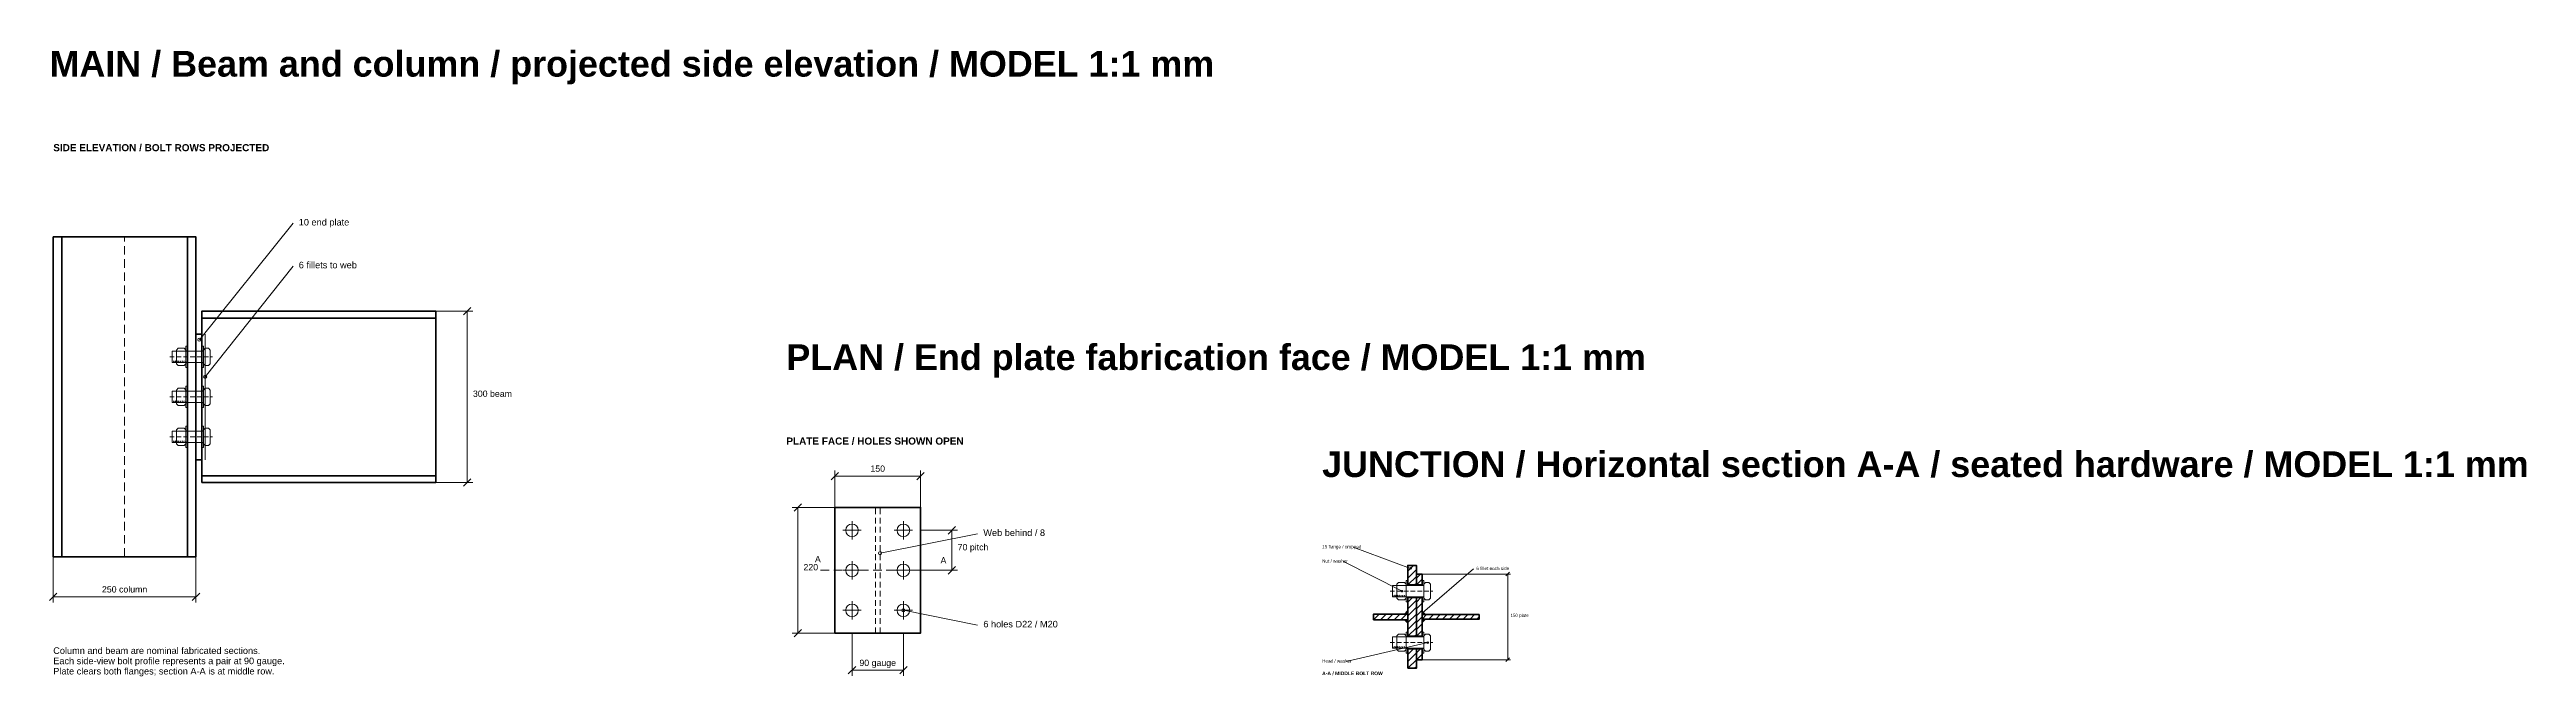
# Model space of a CAD drawing. Header units: millimetres. Extents: x 0 to 4338, y -1 to 1097.
import ezdxf
from ezdxf.enums import TextEntityAlignment as Align

# ---------------------------------------------------------------- set-up
doc = ezdxf.new("R2010")
doc.units = ezdxf.units.MM
for name, color, linetype, lineweight, true_color in [('A-ANNO-BORDER', 7, 'Continuous', 18, 0x7b919e), ('A-ANNO-DIMS', 7, 'Continuous', 15, 0x4c626f), ('A-ANNO-TEXT', 7, 'Continuous', 18, 0x233442), ('A-FIXT', 7, 'Continuous', 20, 0x4d616b), ('A-HATCH', 7, 'Continuous', 13, 0x8d999e), ('A-HIDDEN', 7, 'Continuous', 13, 0x778992), ('A-STRC', 7, 'Continuous', 40, 0x263746)]:
    doc.layers.add(name, color=color, linetype=linetype, lineweight=lineweight, true_color=true_color)
doc.styles.add('SECTION_BOLD', font='arialbd.ttf')
doc.styles.add('SECTION_REGULAR', font='arial.ttf')

# ---------------------------------------------------------------- blocks, each defined once
blk = doc.blocks.new('604_BEAM_COLUMN_END_PLATE_MAIN')
at = {"layer": 'A-ANNO-DIMS'}
for p, q in [((6, 100), (170, 304)), ((16, 35), (170, 229)), ((420, 150), (485, 150)), ((468.5, 143.5), (481.5, 156.5)), ((475, -150), (475, 150)), ((420, -150), (485, -150)), ((468.5, -156.5), (481.5, -143.5)), ((-250, -280), (-250, -360)), ((0, -280), (0, -360)), ((-256.5, -356.5), (-243.5, -343.5)), ((-6.5, -356.5), (6.5, -343.5)), ((-250, -350), (0, -350))]:
    blk.add_line(p, q, dxfattribs=at)
for centre in [(6, 100), (16, 35)]:
    blk.add_circle(centre, 2.75, dxfattribs=at)
at = {"layer": 'A-FIXT'}
for p, q in [((16, -110), (16, 110)), ((-40, 60), (-38.5, 63)), ((-37, 60), (-35.5, 63)), ((-34, 60), (-32.5, 63)), ((-31, 60), (-29.5, 63)), ((-28, 60), (-26.5, 63)), ((-25, 60), (-23.5, 63)), ((-22, 60), (-20.5, 63)), ((-19, 60), (-17.5, 63)), ((-40, -10), (-38.5, -7)), ((-37, -10), (-35.5, -7)), ((-34, -10), (-32.5, -7)), ((-31, -10), (-29.5, -7)), ((-28, -10), (-26.5, -7)), ((-25, -10), (-23.5, -7)), ((-22, -10), (-20.5, -7)), ((-19, -10), (-17.5, -7)), ((-40, -80), (-38.5, -77)), ((-37, -80), (-35.5, -77)), ((-34, -80), (-32.5, -77)), ((-31, -80), (-29.5, -77)), ((-28, -80), (-26.5, -77)), ((-25, -80), (-23.5, -77)), ((-22, -80), (-20.5, -77)), ((-19, -80), (-17.5, -77))]:
    blk.add_line(p, q, dxfattribs=at)
for points in [[(-18, 80.5), (-15, 80.5), (-15, 88.5), (-18, 88.5)], [(10, 80.5), (13, 80.5), (13, 88.5), (10, 88.5)], [(-42, 60), (13, 60), (13, 80), (-42, 80)], [(-34, 58), (-31, 55), (-21, 55), (-18, 58), (-18, 82), (-21, 85), (-31, 85), (-34, 82)], [(-18, 51.5), (-15, 51.5), (-15, 59.5), (-18, 59.5)], [(10, 51.5), (13, 51.5), (13, 59.5), (10, 59.5)], [(13, 58), (16, 55), (22, 55), (25, 58), (25, 82), (22, 85), (16, 85), (13, 82)], [(-42, -10), (13, -10), (13, 10), (-42, 10)], [(-34, -12), (-31, -15), (-21, -15), (-18, -12), (-18, 12), (-21, 15), (-31, 15), (-34, 12)], [(-18, 10.5), (-15, 10.5), (-15, 18.5), (-18, 18.5)], [(10, 10.5), (13, 10.5), (13, 18.5), (10, 18.5)], [(13, -12), (16, -15), (22, -15), (25, -12), (25, 12), (22, 15), (16, 15), (13, 12)], [(-18, -18.5), (-15, -18.5), (-15, -10.5), (-18, -10.5)], [(10, -18.5), (13, -18.5), (13, -10.5), (10, -10.5)], [(-42, -80), (13, -80), (13, -60), (-42, -60)], [(-34, -82), (-31, -85), (-21, -85), (-18, -82), (-18, -58), (-21, -55), (-31, -55), (-34, -58)], [(-18, -59.5), (-15, -59.5), (-15, -51.5), (-18, -51.5)], [(-18, -88.5), (-15, -88.5), (-15, -80.5), (-18, -80.5)], [(10, -59.5), (13, -59.5), (13, -51.5), (10, -51.5)], [(10, -88.5), (13, -88.5), (13, -80.5), (10, -80.5)], [(13, -82), (16, -85), (22, -85), (25, -82), (25, -58), (22, -55), (16, -55), (13, -58)]]:
    blk.add_lwpolyline(points, close=True, dxfattribs=at)
at = {"layer": 'A-HIDDEN'}
for p, q in [((-125, 272), (-125, 280)), ((-125, 249), (-125, 264)), ((-125, 226), (-125, 241)), ((-125, 203), (-125, 218)), ((-125, 180), (-125, 195)), ((-125, 157), (-125, 172)), ((-125, 134), (-125, 149)), ((-125, 111), (-125, 126)), ((-125, 88), (-125, 103)), ((-125, 65), (-125, 80)), ((-125, 42), (-125, 57)), ((-46, 70), (-38, 70)), ((-34, 70), (-26, 70)), ((-22, 70), (-14, 70)), ((-10, 70), (-2, 70)), ((2, 70), (10, 70)), ((14, 70), (22, 70)), ((26, 70), (29, 70)), ((-125, 19), (-125, 34)), ((-125, -4), (-125, 11)), ((-46, 0), (-38, 0)), ((-34, 0), (-26, 0)), ((-22, 0), (-14, 0)), ((-10, 0), (-2, 0)), ((2, 0), (10, 0)), ((14, 0), (22, 0)), ((26, 0), (29, 0)), ((-125, -27), (-125, -12)), ((-125, -50), (-125, -35)), ((-125, -73), (-125, -58)), ((-125, -96), (-125, -81)), ((-46, -70), (-38, -70)), ((-34, -70), (-26, -70)), ((-22, -70), (-14, -70)), ((-10, -70), (-2, -70)), ((2, -70), (10, -70)), ((14, -70), (22, -70)), ((26, -70), (29, -70)), ((-125, -119), (-125, -104)), ((-125, -142), (-125, -127)), ((-125, -165), (-125, -150)), ((-125, -188), (-125, -173)), ((-125, -211), (-125, -196)), ((-125, -234), (-125, -219)), ((-125, -257), (-125, -242)), ((-125, -280), (-125, -265))]:
    blk.add_line(p, q, dxfattribs=at)
at = {"layer": 'A-STRC'}
for p, q in [((-235, -280), (-235, 280)), ((-15, -280), (-15, 280)), ((10, 138), (420, 138)), ((10, -138), (420, -138))]:
    blk.add_line(p, q, dxfattribs=at)
for points in [[(-250, -280), (0, -280), (0, 280), (-250, 280)], [(10, -150), (420, -150), (420, 150), (10, 150)], [(0, -110), (10, -110), (10, 110), (0, 110)]]:
    blk.add_lwpolyline(points, close=True, dxfattribs=at)
at = {"layer": 'A-ANNO-DIMS', "style": 'SECTION_REGULAR'}
blk.add_text('300 beam', height=11, dxfattribs=at).set_placement((485, 0))
blk.add_text('250 column', height=11, dxfattribs=at).set_placement((-125, -342.5), align=Align.CENTER)
at = {"layer": 'A-ANNO-TEXT'}
for s, height, style, p in [('SIDE ELEVATION / BOLT ROWS PROJECTED', 12.5, 'SECTION_BOLD', (-250, 430)), ('10 end plate', 11.5, 'SECTION_REGULAR', (180, 300)), ('6 fillets to web', 11.5, 'SECTION_REGULAR', (180, 225)), ('Column and beam are nominal fabricated sections.', 11.5, 'SECTION_REGULAR', (-250, -450)), ('Each side-view bolt profile represents a pair at 90 gauge.', 11.5, 'SECTION_REGULAR', (-250, -468)), ('Plate clears both flanges; section A-A is at middle row.', 11.5, 'SECTION_REGULAR', (-250, -486))]:
    blk.add_text(s, height=height, dxfattribs=dict(at, style=style)).set_placement(p)
blk = doc.blocks.new('604_BEAM_COLUMN_END_PLATE_PLAN')
at = {"layer": 'A-ANNO-DIMS'}
for p, q in [((-75, 110), (-75, 175)), ((75, 110), (75, 175)), ((-81.5, 158.5), (-68.5, 171.5)), ((-75, 165), (75, 165)), ((68.5, 158.5), (81.5, 171.5)), ((-75, 110), (-150, 110)), ((-146.5, 103.5), (-133.5, 116.5)), ((-140, -110), (-140, 110)), ((4, 30), (175, 64)), ((75, 70), (140, 70)), ((123.5, 63.5), (136.5, 76.5)), ((130, 0), (130, 70)), ((-100, 0), (-85, 0)), ((-77, 0), (-62, 0)), ((-54, 0), (-39, 0)), ((-31, 0), (-16, 0)), ((-8, 0), (7, 0)), ((15, 0), (30, 0)), ((38, 0), (53, 0)), ((61, 0), (76, 0)), ((75, 0), (140, 0)), ((84, 0), (99, 0)), ((107, 0), (120, 0)), ((123.5, -6.5), (136.5, 6.5)), ((45, -70), (175, -96)), ((-75, -110), (-150, -110)), ((-146.5, -116.5), (-133.5, -103.5)), ((-45, -110), (-45, -185)), ((45, -110), (45, -185)), ((-51.5, -181.5), (-38.5, -168.5)), ((38.5, -181.5), (51.5, -168.5)), ((-45, -175), (45, -175))]:
    blk.add_line(p, q, dxfattribs=at)
for centre in [(4, 30), (45, -70)]:
    blk.add_circle(centre, 2.75, dxfattribs=at)
at = {"layer": 'A-FIXT'}
for centre in [(-45, 70), (45, 70), (-45, 0), (45, 0), (-45, -70), (45, -70)]:
    blk.add_circle(centre, 11, dxfattribs=at)
at = {"layer": 'A-HIDDEN'}
for p, q in [((-4, 98), (-4, 108)), ((-4, 82), (-4, 92)), ((4, 98), (4, 108)), ((4, 82), (4, 92)), ((-61, 70), (-29, 70)), ((-45, 54), (-45, 86)), ((-4, 66), (-4, 76)), ((-4, 50), (-4, 60)), ((-4, 34), (-4, 44)), ((4, 66), (4, 76)), ((4, 50), (4, 60)), ((4, 34), (4, 44)), ((29, 70), (61, 70)), ((45, 54), (45, 86)), ((-61, 0), (-29, 0)), ((-45, -16), (-45, 16)), ((-4, 18), (-4, 28)), ((-4, 2), (-4, 12)), ((4, 18), (4, 28)), ((4, 2), (4, 12)), ((29, 0), (61, 0)), ((45, -16), (45, 16)), ((-4, -14), (-4, -4)), ((-4, -30), (-4, -20)), ((-4, -46), (-4, -36)), ((4, -14), (4, -4)), ((4, -30), (4, -20)), ((4, -46), (4, -36)), ((-61, -70), (-29, -70)), ((-45, -86), (-45, -54)), ((-4, -62), (-4, -52)), ((-4, -78), (-4, -68)), ((-4, -94), (-4, -84)), ((4, -62), (4, -52)), ((4, -78), (4, -68)), ((4, -94), (4, -84)), ((29, -70), (61, -70)), ((45, -86), (45, -54)), ((-4, -110), (-4, -100)), ((4, -110), (4, -100))]:
    blk.add_line(p, q, dxfattribs=at)
at = {"layer": 'A-STRC'}
blk.add_lwpolyline([(-75, -110), (75, -110), (75, 110), (-75, 110)], close=True, dxfattribs=at)
at = {"layer": 'A-ANNO-DIMS', "style": 'SECTION_REGULAR'}
for s, p in [('150', (0, 172.5)), ('90 gauge', (0, -167.5))]:
    blk.add_text(s, height=11, dxfattribs=at).set_placement(p, align=Align.CENTER)
for s, p in [('70 pitch', (140, 35)), ('220', (-130, 0))]:
    blk.add_text(s, height=11, dxfattribs=at).set_placement(p)
at = {"layer": 'A-ANNO-TEXT'}
for s, height, style, p in [('PLATE FACE / HOLES SHOWN OPEN', 12.5, 'SECTION_BOLD', (-160, 220)), ('Web behind / 8', 11.5, 'SECTION_REGULAR', (185, 60)), ('A', 11, 'SECTION_REGULAR', (-110, 14)), ('A', 11, 'SECTION_REGULAR', (110, 12)), ('6 holes D22 / M20', 11.5, 'SECTION_REGULAR', (185, -100))]:
    blk.add_text(s, height=height, dxfattribs=dict(at, style=style)).set_placement(p)
blk = doc.blocks.new('604_BEAM_COLUMN_END_PLATE_JUNCTION')
at = {"layer": 'A-STRC'}
for points in [[(-15, 5), (-21, 5), (-15, 11)], [(10, 4), (16, 4), (10, 10)], [(-15, -5), (-21, -5), (-15, -11)], [(10, -4), (16, -4), (10, -10)]]:
    blk.add_hatch(color=7, dxfattribs=at).paths.add_polyline_path(points)
at = {"layer": 'A-ANNO-DIMS'}
for p, q in [((-25, 45), (-127.73, 97.01)), ((-10, 85), (-110.77, 122.01)), ((10, 75), (165, 75)), ((11, 7), (100, 84.01)), ((156.75, 71.75), (163.25, 78.25)), ((160, -75), (160, 75)), ((20, -45), (-122.93, -77.99)), ((10, -75), (165, -75)), ((156.75, -78.25), (163.25, -71.75))]:
    blk.add_line(p, q, dxfattribs=at)
for centre in [(-25, 45), (-10, 85), (11, 7), (20, -45)]:
    blk.add_circle(centre, 1.38, dxfattribs=at)
at = {"layer": 'A-FIXT'}
for p, q in [((-40, 35), (-38.5, 38)), ((-37, 35), (-35.5, 38)), ((-34, 35), (-32.5, 38)), ((-31, 35), (-29.5, 38)), ((-28, 35), (-26.5, 38)), ((-25, 35), (-23.5, 38)), ((-22, 35), (-20.5, 38)), ((-19, 35), (-17.5, 38)), ((-40, -55), (-38.5, -52)), ((-37, -55), (-35.5, -52)), ((-34, -55), (-32.5, -52)), ((-31, -55), (-29.5, -52)), ((-28, -55), (-26.5, -52)), ((-25, -55), (-23.5, -52)), ((-22, -55), (-20.5, -52)), ((-19, -55), (-17.5, -52))]:
    blk.add_line(p, q, dxfattribs=at)
for points in [[(-42, 35), (13, 35), (13, 55), (-42, 55)], [(-34, 33), (-31, 30), (-21, 30), (-18, 33), (-18, 57), (-21, 60), (-31, 60), (-34, 57)], [(-18, 55.5), (-15, 55.5), (-15, 63.5), (-18, 63.5)], [(10, 55.5), (13, 55.5), (13, 63.5), (10, 63.5)], [(13, 33), (16, 30), (22, 30), (25, 33), (25, 57), (22, 60), (16, 60), (13, 57)], [(-18, 26.5), (-15, 26.5), (-15, 34.5), (-18, 34.5)], [(10, 26.5), (13, 26.5), (13, 34.5), (10, 34.5)], [(-42, -55), (13, -55), (13, -35), (-42, -35)], [(-34, -57), (-31, -60), (-21, -60), (-18, -57), (-18, -33), (-21, -30), (-31, -30), (-34, -33)], [(-18, -34.5), (-15, -34.5), (-15, -26.5), (-18, -26.5)], [(10, -34.5), (13, -34.5), (13, -26.5), (10, -26.5)], [(13, -57), (16, -60), (22, -60), (25, -57), (25, -33), (22, -30), (16, -30), (13, -33)], [(-18, -63.5), (-15, -63.5), (-15, -55.5), (-18, -55.5)], [(10, -63.5), (13, -63.5), (13, -55.5), (10, -55.5)]]:
    blk.add_lwpolyline(points, close=True, dxfattribs=at)
at = {"layer": 'A-HATCH'}
for p, q in [((-15, 80), (-5, 90)), ((-15, 68), (0, 83)), ((-15, 56), (0, 71)), ((-3, 56), (0, 59)), ((0, 68), (7, 75)), ((0, 56), (10, 66)), ((-75, -5), (-65, 5)), ((-63, -5), (-53, 5)), ((-51, -5), (-41, 5)), ((-39, -5), (-29, 5)), ((-27, -5), (-17, 5)), ((-15, 26), (-7, 34)), ((-15, 14), (0, 29)), ((-15, 2), (0, 17)), ((-15, -10), (0, 5)), ((0, 26), (8, 34)), ((0, 14), (10, 24)), ((0, 2), (10, 12)), ((0, -10), (10, 0)), ((10, -4), (18, 4)), ((22, -4), (30, 4)), ((34, -4), (42, 4)), ((46, -4), (54, 4)), ((58, -4), (66, 4)), ((70, -4), (78, 4)), ((82, -4), (90, 4)), ((94, -4), (102, 4)), ((106, -4), (110, 0)), ((-15, -5), (-15, -5)), ((-15, -22), (0, -7)), ((-15, -34), (0, -19)), ((-3, -34), (0, -31)), ((0, -22), (10, -12)), ((0, -34), (10, -24)), ((-15, -66), (-5, -56)), ((-15, -78), (0, -63)), ((-15, -90), (0, -75)), ((0, -63), (7, -56)), ((0, -75), (10, -65)), ((-3, -90), (0, -87))]:
    blk.add_line(p, q, dxfattribs=at)
at = {"layer": 'A-HIDDEN'}
for p, q in [((-46, 45), (-38, 45)), ((-34, 45), (-26, 45)), ((-22, 45), (-14, 45)), ((-10, 45), (-2, 45)), ((2, 45), (10, 45)), ((14, 45), (22, 45)), ((26, 45), (29, 45)), ((-46, -45), (-38, -45)), ((-34, -45), (-26, -45)), ((-22, -45), (-14, -45)), ((-10, -45), (-2, -45)), ((2, -45), (10, -45)), ((14, -45), (22, -45)), ((26, -45), (29, -45))]:
    blk.add_line(p, q, dxfattribs=at)
at = {"layer": 'A-STRC'}
for points in [[(-15, 56), (0, 56), (0, 90), (-15, 90)], [(0, 56), (10, 56), (10, 75), (0, 75)], [(-75, -5), (-15, -5), (-15, 5), (-75, 5)], [(-15, 5), (-21, 5), (-15, 11)], [(-15, -34), (0, -34), (0, 34), (-15, 34)], [(0, -34), (10, -34), (10, 34), (0, 34)], [(10, 4), (16, 4), (10, 10)], [(10, -4), (110, -4), (110, 4), (10, 4)], [(-15, -5), (-21, -5), (-15, -11)], [(10, -4), (16, -4), (10, -10)], [(-15, -90), (0, -90), (0, -56), (-15, -56)], [(0, -75), (10, -75), (10, -56), (0, -56)]]:
    blk.add_lwpolyline(points, close=True, dxfattribs=at)
at = {"layer": 'A-ANNO-DIMS', "style": 'SECTION_REGULAR'}
blk.add_text('150 plate', height=5.5, dxfattribs=at).set_placement((165, 0))
at = {"layer": 'A-ANNO-TEXT'}
for s, height, style, p in [('15 flange / cropped', 5.75, 'SECTION_REGULAR', (-165, 120)), ('Nut / washer', 5.75, 'SECTION_REGULAR', (-165, 95)), ('6 fillet each side', 5.75, 'SECTION_REGULAR', (105, 82)), ('Head / washer', 5.75, 'SECTION_REGULAR', (-165, -80)), ('A-A / MIDDLE BOLT ROW', 6.25, 'SECTION_BOLD', (-165, -102))]:
    blk.add_text(s, height=height, dxfattribs=dict(at, style=style)).set_placement(p)

msp = doc.modelspace()

# ---------------------------------------------------------------- block references
at = {"layer": 'A-ANNO-BORDER'}
for name, p in [('604_BEAM_COLUMN_END_PLATE_MAIN', (256.5, 488.645)), ('604_BEAM_COLUMN_END_PLATE_PLAN', (1450.417, 185)), ('604_BEAM_COLUMN_END_PLATE_JUNCTION', (2393.7395, 103.4375))]:
    msp.add_blockref(name, p, dxfattribs=at)

# ---------------------------------------------------------------- texts
at = {"layer": 'A-ANNO-TEXT', "style": 'SECTION_BOLD'}
for s, p in [('MAIN / Beam and column / projected side elevation / MODEL 1:1 mm', (0, 1049.27)), ('PLAN / End plate fabrication face / MODEL 1:1 mm', (1290.417, 535.625)), ('JUNCTION / Horizontal section A-A / seated hardware / MODEL 1:1 mm', (2228.7395, 348.325))]:
    msp.add_text(s, height=45, dxfattribs=at).set_placement(p)

doc.saveas('drawing.dxf')
